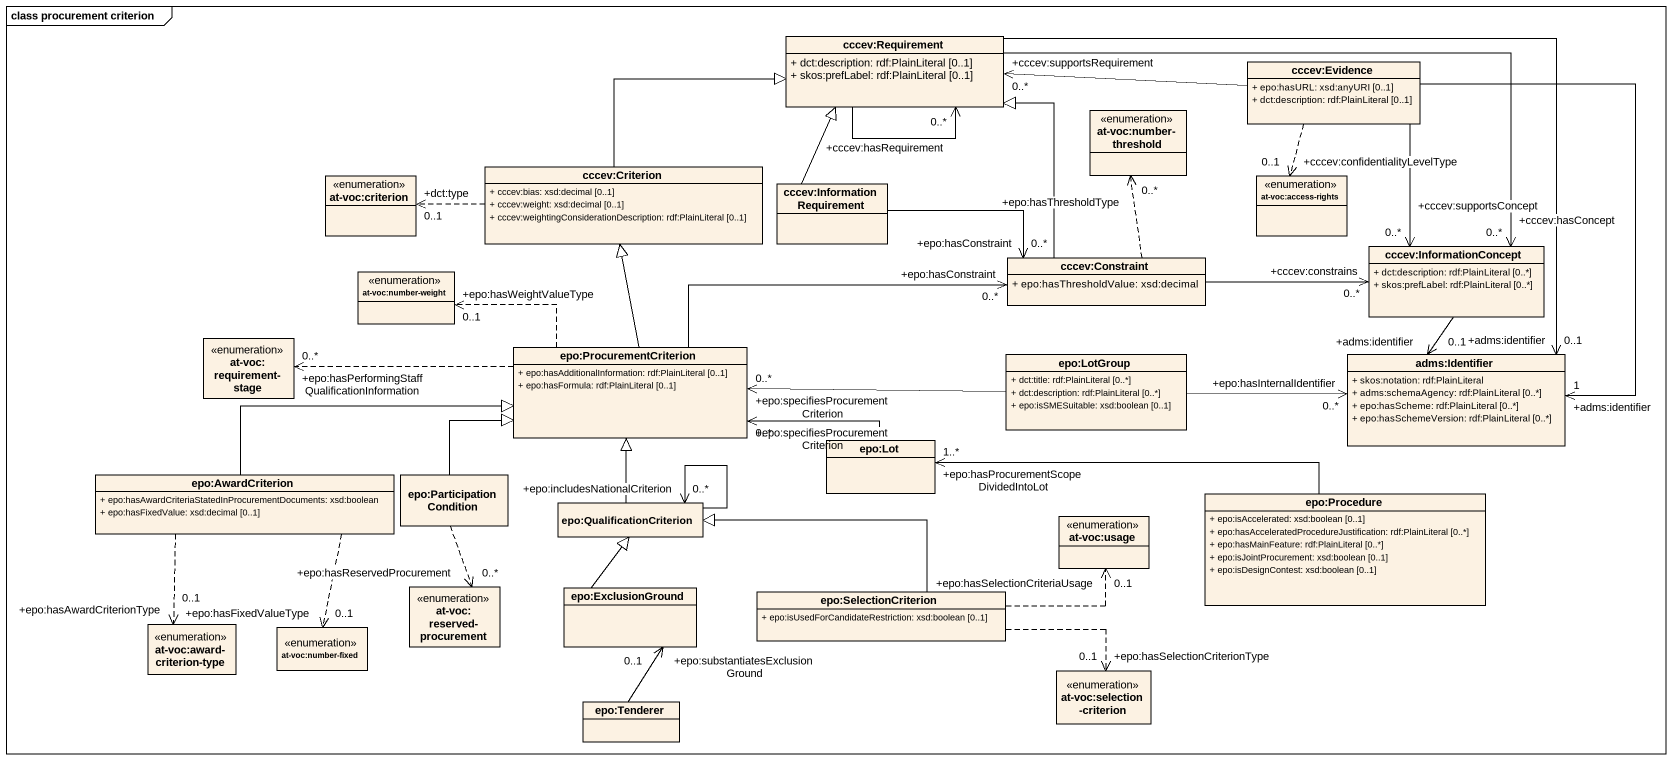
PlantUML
@startuml
mainframe class procurement criterion
hide circle
hide empty members
skinparam classAttributeIconSize 0
class "cccev:Requirement" as cccev_Requirement {
  + dct:description: rdf:PlainLiteral [0..1]
  + skos:prefLabel: rdf:PlainLiteral [0..1]
}
class "cccev:Evidence" as cccev_Evidence {
  + epo:hasURL: xsd:anyURI [0..1]
  + dct:description: rdf:PlainLiteral [0..1]
}
enum "at-voc:number-threshold" as at_voc_number_threshold
enum "at-voc:criterion" as at_voc_criterion
class "cccev:Criterion" as cccev_Criterion {
  + cccev:bias: xsd:decimal [0..1]
  + cccev:weight: xsd:decimal [0..1]
  + cccev:weightingConsiderationDescription: rdf:PlainLiteral [0..1]
}
class "cccev:InformationRequirement" as cccev_InformationRequirement
enum "at-voc:access-rights" as at_voc_access_rights
class "cccev:InformationConcept" as cccev_InformationConcept {
  + dct:description: rdf:PlainLiteral [0..*]
  + skos:prefLabel: rdf:PlainLiteral [0..*]
}
enum "at-voc:number-weight" as at_voc_number_weight
class "cccev:Constraint" as cccev_Constraint {
  + epo:hasThresholdValue: xsd:decimal
}
enum "at-voc:requirement-stage" as at_voc_requirement_stage
class "epo:ProcurementCriterion" as epo_ProcurementCriterion {
  + epo:hasAdditionalInformation: rdf:PlainLiteral [0..1]
  + epo:hasFormula: rdf:PlainLiteral [0..1]
}
class "epo:LotGroup" as epo_LotGroup {
  + dct:title: rdf:PlainLiteral [0..*]
  + dct:description: rdf:PlainLiteral [0..*]
  + epo:isSMESuitable: xsd:boolean [0..1]
}
class "adms:Identifier" as adms_Identifier {
  + skos:notation: rdf:PlainLiteral
  + adms:schemaAgency: rdf:PlainLiteral [0..*]
  + epo:hasScheme: rdf:PlainLiteral [0..*]
  + epo:hasSchemeVersion: rdf:PlainLiteral [0..*]
}
class "epo:AwardCriterion" as epo_AwardCriterion {
  + epo:hasAwardCriteriaStatedInProcurementDocuments: xsd:boolean
  + epo:hasFixedValue: xsd:decimal [0..1]
}
class "epo:ParticipationCondition" as epo_ParticipationCondition
class "epo:Lot" as epo_Lot
class "epo:QualificationCriterion" as epo_QualificationCriterion
enum "at-voc:usage" as at_voc_usage
class "epo:Procedure" as epo_Procedure {
  + epo:isAccelerated: xsd:boolean [0..1]
  + epo:hasAcceleratedProcedureJustification: rdf:PlainLiteral [0..*]
  + epo:hasMainFeature: rdf:PlainLiteral [0..*]
  + epo:isJointProcurement: xsd:boolean [0..1]
  + epo:isDesignContest: xsd:boolean [0..1]
}
enum "at-voc:reserved-procurement" as at_voc_reserved_procurement
class "epo:ExclusionGround" as epo_ExclusionGround
class "epo:SelectionCriterion" as epo_SelectionCriterion {
  + epo:isUsedForCandidateRestriction: xsd:boolean [0..1]
}
enum "at-voc:award-criterion-type" as at_voc_award_criterion_type
enum "at-voc:number-fixed" as at_voc_number_fixed
class "epo:Tenderer" as epo_Tenderer
enum "at-voc:selection-criterion" as at_voc_selection_criterion
cccev_Requirement --> "+cccev:hasRequirement\n0..*" cccev_Requirement
cccev_Requirement -right-> "+cccev:hasConcept\n0..*" cccev_InformationConcept
cccev_Requirement -right-> "+adms:identifier\n0..1" adms_Identifier
cccev_Evidence -left-> "+cccev:supportsRequirement\n0..*" cccev_Requirement
cccev_Evidence ..> "+cccev:confidentialityLevelType\n0..1" at_voc_access_rights
cccev_Evidence --> "+cccev:supportsConcept\n0..*" cccev_InformationConcept
cccev_Evidence --> "+adms:identifier\n1" adms_Identifier
cccev_Criterion -right-|> cccev_Requirement
cccev_Criterion .left.> "+dct:type\n0..1" at_voc_criterion
cccev_InformationRequirement -up-|> cccev_Requirement
cccev_InformationRequirement -right-> "+epo:hasConstraint\n0..*" cccev_Constraint
cccev_InformationConcept --> "+adms:identifier\n0..1" adms_Identifier
cccev_Constraint -up-|> cccev_Requirement
cccev_Constraint .up.> "+epo:hasThresholdType\n0..*" at_voc_number_threshold
cccev_Constraint -right-> "+cccev:constrains\n0..*" cccev_InformationConcept
epo_ProcurementCriterion -up-|> cccev_Criterion
epo_ProcurementCriterion .left.> "+epo:hasWeightValueType\n0..1" at_voc_number_weight
epo_ProcurementCriterion -right-> "+epo:hasConstraint\n0..*" cccev_Constraint
epo_ProcurementCriterion .left.> "+epo:hasPerformingStaffQualificationInformation\n0..*" at_voc_requirement_stage
epo_LotGroup -left-> "+epo:specifiesProcurementCriterion\n0..*" epo_ProcurementCriterion
epo_LotGroup -right-> "+epo:hasInternalIdentifier\n0..*" adms_Identifier
epo_AwardCriterion -right-|> epo_ProcurementCriterion
epo_AwardCriterion ..> "+epo:hasAwardCriterionType\n0..1" at_voc_award_criterion_type
epo_AwardCriterion ..> "+epo:hasFixedValueType\n0..1" at_voc_number_fixed
epo_ParticipationCondition -up-|> epo_ProcurementCriterion
epo_ParticipationCondition ..> "+epo:hasReservedProcurement\n0..*" at_voc_reserved_procurement
epo_Lot -left-> "+epo:specifiesProcurementCriterion\n0..*" epo_ProcurementCriterion
epo_QualificationCriterion -up-|> epo_ProcurementCriterion
epo_QualificationCriterion --> "+epo:includesNationalCriterion\n0..*" epo_QualificationCriterion
epo_Procedure -left-> "+epo:hasProcurementScopeDividedIntoLot\n1..*" epo_Lot
epo_ExclusionGround -up-|> epo_QualificationCriterion
epo_SelectionCriterion -left-|> epo_QualificationCriterion
epo_SelectionCriterion .right.> "+epo:hasSelectionCriteriaUsage\n0..1" at_voc_usage
epo_SelectionCriterion .right.> "+epo:hasSelectionCriterionType\n0..1" at_voc_selection_criterion
epo_Tenderer -up-> "+epo:substantiatesExclusionGround\n0..1" epo_ExclusionGround
@enduml
